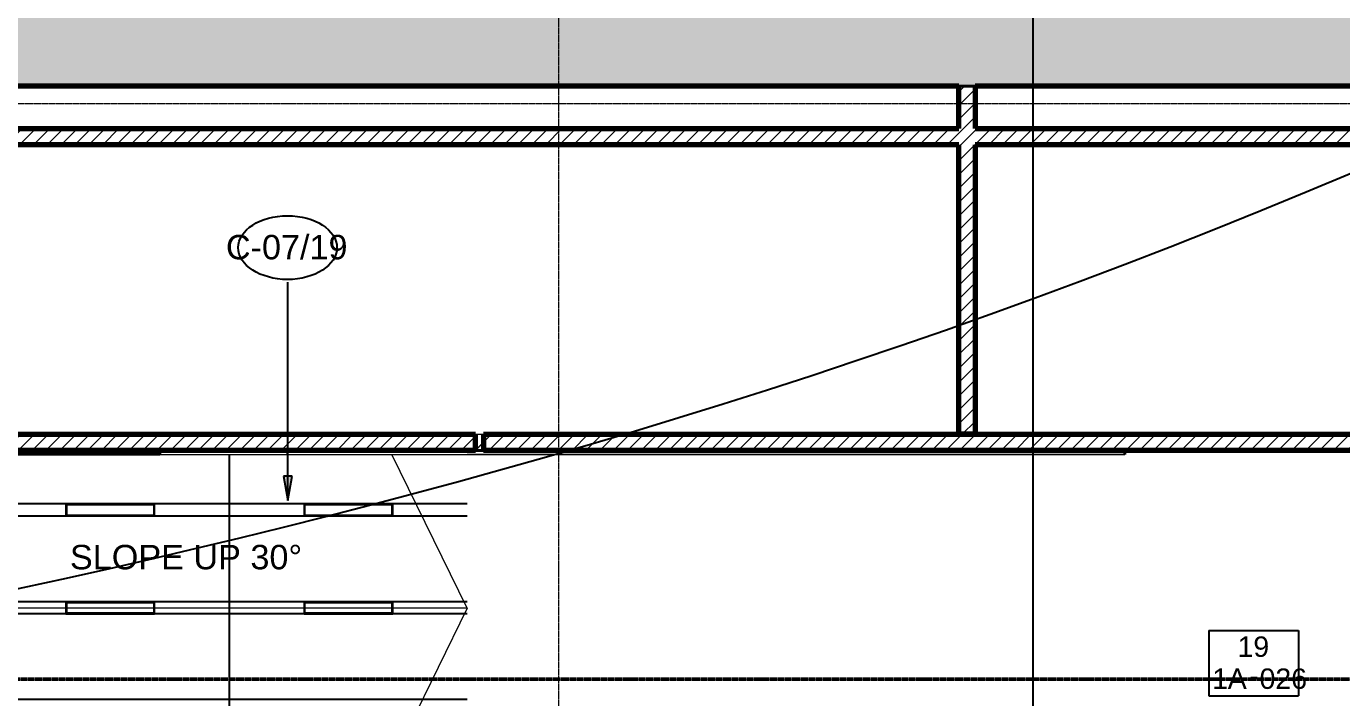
# Model space of a CAD drawing. Header units: millimetres. Extents: x -853228 to -744682, y -17776 to 32484.
# Drawn here: x -819612 to -803487, y 4914 to 13147 of the extents above; entities that cross this region are included whole.
import ezdxf
from ezdxf.xclip import XClip

# ---------------------------------------------------------------- set-up
doc = ezdxf.new("R2010")
doc.units = ezdxf.units.MM
doc.header["$XCLIPFRAME"] = 0
doc.linetypes.add('DPA_Grid _ Level 100', pattern=[10, 5.5, -1.6, 1.3, -1.6])
for name, color, linetype, lineweight in [('A-ANNO-NOTE', 3, 'Continuous', 25), ('A-CLNG', 2, 'Continuous', 9), ('A-CLNG-PATT', 2, 'Continuous', 9), ('A-DETL-GENF', 2, 'Continuous', 9), ('A-DOOR-IDEN', 3, 'Continuous', 25), ('A-FLOR-E', 2, 'Continuous', 35), ('A-ROOM-IDEN', 3, 'Continuous', 25), ('A-WALL', 5, 'Continuous', 35), ('A-WALL-FNSH', 2, 'Continuous', 35), ('A-WALL-PATT', 1, 'Continuous', 9), ('E-LITE-EQPM', 2, 'Continuous', 9), ('G-ANNO-SECL', 3, 'Continuous', 9), ('G-ANNO-TEXT', 3, 'Continuous', 9), ('S-GRID', 251, 'Continuous', 9), ('WALL-E', 2, 'Continuous', 9)]:
    doc.layers.add(name, color=color, linetype=linetype, lineweight=lineweight)
doc.styles.add('Arial_1', font='arial.ttf', dxfattribs={"height": 250})
doc.styles.add('Arial_2', font='arial.ttf', dxfattribs={"height": 300})
doc.styles.add('Arial_3', font='arial.ttf', dxfattribs={"height": 2.5})
pattern_1 = [(45, (0, 0), (-84.852814, 84.852814), [])]

# ---------------------------------------------------------------- blocks, each defined once
blk = doc.blocks.new('L1_1_FLUORESCENT W DISFUSSER - 1195L x 595W x 85H - 36W-V79-4281-01 ENLARGED LOWER PLATFORM LEVEL - REFLECTED CEILING PLAN - SHEET 2')
at = {"layer": 'E-LITE-EQPM'}
for p, q in [((-819128, 5940), (-819128, 6090)), ((-819128, 6090), (-818039, 6090)), ((-818039, 6090), (-819128, 6090)), ((-819128, 6090), (-819128, 5940)), ((-819117, 5952), (-819117, 6077)), ((-819117, 6077), (-818050, 6077)), ((-818050, 6077), (-819117, 6077)), ((-819117, 6077), (-819117, 5952)), ((-819117, 6077), (-819117, 5952)), ((-818050, 6077), (-819117, 6077)), ((-818050, 6077), (-818050, 5952)), ((-818050, 5952), (-818050, 6077)), ((-818050, 5952), (-818050, 6077)), ((-818039, 6090), (-818039, 5940)), ((-818039, 5940), (-818039, 6090)), ((-818039, 5940), (-819128, 5940)), ((-819128, 5940), (-818039, 5940)), ((-818050, 5952), (-819117, 5952)), ((-819117, 5952), (-818050, 5952)), ((-819117, 5952), (-818050, 5952))]:
    blk.add_line(p, q, dxfattribs=at)
blk = doc.blocks.new('Arrow-Stair_Ramp-Direction _EWP-Down_ - Arrow Stair Line-18595771-4281-01 ENLARGED LOWER PLATFORM LEVEL - REFLECTED CEILING PLAN - SHEET 2')
at = {"layer": 'A-DETL-GENF', "lineweight": 9}
for q in [(4608, 2632), (-305, 750), (4608, -1132)]:
    blk.add_line((5530, 750), q, dxfattribs=at)
blk.add_circle((-305, 750), 30, dxfattribs=at)
blk = doc.blocks.new('DPA_Door Tag - Standard-4918896-4281-01 ENLARGED LOWER PLATFORM LEVEL - REFLECTED CEILING PLAN - SHEET 2')
at = {"layer": 'A-DOOR-IDEN'}
for p, q in [((-5.5, 4), (-5.5, -4)), ((-5.5, 4), (5.5, 4)), ((5.5, 4), (5.5, -4)), ((-5.5, -4), (5.5, -4))]:
    blk.add_line(p, q, dxfattribs=at)
at = {"layer": 'A-DOOR-IDEN', "lineweight": 9, "insert": (-0.53, -0.28), "char_height": 2.5, "width": 1.443, "attachment_point": 1, "style": 'Arial_3'}
blk.add_mtext('-', dxfattribs=at)
blk = doc.blocks.new('Ceiling Tags - Ceiling Tags-9510765-4281-01 ENLARGED LOWER PLATFORM LEVEL - REFLECTED CEILING PLAN - SHEET 2')
at = {"layer": 'A-ANNO-NOTE'}
blk.add_ellipse((0, 0), major_axis=(6.05, 0), ratio=0.646436, dxfattribs=at)
blk = doc.blocks.new('*U393')
at = {"layer": 'S-GRID', "linetype": 'DPA_Grid _ Level 100'}
for p, q in [((-11400, -21354.7), (-11400, 16961.2)), ((22800, 8615), (-50209.7, 8615))]:
    blk.add_line(p, q, dxfattribs=at)
blk = doc.blocks.new('*U516')
at = {"layer": 'A-CLNG'}
for p, q in [((-12525, 4365), (-18360, 4365)), ((-18360, 4365), (-12525, 4365))]:
    blk.add_line(p, q, dxfattribs=at)
blk = doc.blocks.new('L1_1_FLUORESCENT W DISFUSSER - 1195L x 595W x 85H - 36W-V108-4180-01 LOWER PLATFORM LEVEL - REFLECTED CEILING PLAN')
at = {"layer": 'E-LITE-EQPM'}
for p, q in [((-735437, 4554), (-735437, 4704)), ((-735437, 4704), (-734349, 4704)), ((-734349, 4704), (-735437, 4704)), ((-735437, 4704), (-735437, 4554)), ((-735426, 4567), (-735426, 4691)), ((-735426, 4691), (-734360, 4691)), ((-734360, 4691), (-735426, 4691)), ((-735426, 4691), (-735426, 4567)), ((-735426, 4691), (-735426, 4567)), ((-734360, 4691), (-735426, 4691)), ((-734360, 4691), (-734360, 4567)), ((-734360, 4567), (-734360, 4691)), ((-734360, 4567), (-734360, 4691)), ((-734349, 4704), (-734349, 4554)), ((-734349, 4554), (-734349, 4704)), ((-734349, 4554), (-735437, 4554)), ((-735437, 4554), (-734349, 4554)), ((-734360, 4567), (-735426, 4567)), ((-735426, 4567), (-734360, 4567)), ((-735426, 4567), (-734360, 4567))]:
    blk.add_line(p, q, dxfattribs=at)
blk = doc.blocks.new('C-1-PP19-AR-4180-01-B_20250908-040939_EXDOWNLIGHT')
at = {"layer": 'E-LITE-EQPM'}
for p in [(660992, -993), (663912, -993), (660992, -2193), (663912, -2193)]:
    blk.add_blockref('L1_1_FLUORESCENT W DISFUSSER - 1195L x 595W x 85H - 36W-V108-4180-01 LOWER PLATFORM LEVEL - REFLECTED CEILING PLAN', p, dxfattribs=at)

msp = doc.modelspace()

# ---------------------------------------------------------------- hatches: boundary and pattern name
at = {"layer": 'A-ANNO-NOTE'}
msp.add_hatch(color=256, dxfattribs=at).paths.add_polyline_path([(-816405, 7331), (-816352, 7631), (-816457, 7631)])
at = {"layer": 'A-CLNG-PATT', "lineweight": 25}
h = msp.add_hatch(dxfattribs=at)
h.set_pattern_fill('FP_4', color=256, style=0, pattern_type=2)
h.set_pattern_definition([(270, (-1478075.6, 661215), (-3117.691, -2e-13), [1200, 0]), (270, (-1474958, 661215), (-3117.691, -2e-13), [1200, 0]), (180, (-1474957.9, 660089.9), (1e-13, 1200), [3117.691, 0]), (180, (-1474957.9, 661139.9), (1e-13, 1200), [3117.691, 0])])
h.paths.add_polyline_path([(-820043, 4129), (-814207, 4129), (-814208, 7894), (-820043, 7894), (-820043, 6410)])
at = {"layer": 'A-WALL-PATT', "lineweight": 9}
h = msp.add_hatch(dxfattribs=at)
h.set_pattern_fill('FP_1', color=256, style=0, pattern_type=2)
h.set_pattern_definition([(50, (0, 0), (728.7365, -63.75582), [76.2, -838.2]), (355, (0, 0), (-140.9716, 764.2276), [60.96, -670.56]), (100.451, (60.7, -5.3), (587.77, 700.46675), [64.76, -712.36]), (46.184, (0, 203.2), (1084.3162, -168.171), [114.3, -1257.3]), (96.636, (90.4, 189.2), (949.6099, 989.7098), [97.14, -1068.54]), (351.184, (0, 203.2), (949.6206, 989.7012), [91.44, -1005.84]), (21, (101.6, 152.4), (606.45787, -409.06057), [76.2, -838.2]), (326, (101.6, 152.4), (247.20834, 736.7529), [60.96, -670.56]), (71.451, (152.14, 118.3), (853.66825, 327.6855), [64.76, -712.36]), (37.5, (0, 0), (12.35469, 338.22012), [33.528, -628.904, 33.528, -647.192, -673.1]), (37.5, (0, 0), (12.35469, 338.22012), [-1343.152, 33.528, -639.572]), (7.5, (0, 0), (267.27887, 400.72213), [33.528, -354.584, 33.528, -613.664, -256.54]), (7.5, (0, 0), (267.27887, 400.72213), [-1035.304, 33.528, -223.012]), (327.5, (-226.57, 0), (542.36333, -22.915345), [33.528, -220.472, 33.528, -758.952, -1051.56]), (327.5, (-226.57, 0), (542.36333, -22.915345), [-1046.48, 33.528, -1018.032]), (317.5, (-328.17, 0), (592.51696, 101.7071), [33.528, -296.672, 33.528, -492.76, -746.76]), (317.5, (-328.17, 0), (592.51696, 101.7071), [-856.488, 33.528, -713.232])])
h.paths.add_polyline_path([(-778775, 12414), (-778775, 13914), (-848907, 13914), (-848907, 12414), (-785882, 12414)])
h = msp.add_hatch(dxfattribs=at)
h.set_pattern_fill('FP_2', color=256, style=0, pattern_type=2)
h.set_pattern_definition(pattern_1)
h.paths.add_polyline_path([(-807982, 11894), (-807982, 12414), (-808182, 12414), (-808182, 11894)])
h = msp.add_hatch(dxfattribs=at)
h.set_pattern_fill('FP_2', color=256, style=0, pattern_type=2)
h.set_pattern_definition(pattern_1)
h.paths.add_polyline_path([(-785882, 11694), (-785882, 11894), (-826682, 11894), (-826682, 11694), (-786082, 11694)])
h = msp.add_hatch(dxfattribs=at)
h.set_pattern_fill('FP_2', color=256, style=0, pattern_type=2)
h.set_pattern_definition(pattern_1)
h.paths.add_polyline_path([(-807982, 8144), (-807982, 11694), (-808182, 11694), (-808182, 8144)])
h = msp.add_hatch(dxfattribs=at)
h.set_pattern_fill('FP_2', color=256, style=0, pattern_type=2)
h.set_pattern_definition(pattern_1)
h.paths.add_polyline_path([(-814007, 7944), (-814007, 8144), (-842657, 8144), (-842657, 7944), (-826541, 7944), (-826539, 7949), (-826528, 7944), (-814074, 7944)])
h = msp.add_hatch(dxfattribs=at)
h.set_pattern_fill('FP_2', color=256, style=0, pattern_type=2)
h.set_pattern_definition(pattern_1)
h.paths.add_polyline_path([(-801517, 7944), (-801517, 8144), (-814107, 8144), (-814107, 7944), (-805249, 7944)])
h = msp.add_hatch(dxfattribs=at)
h.set_pattern_fill('FP_3', color=256, style=0, pattern_type=2)
h.set_pattern_definition([(45, (0, 0), (-212.13203, 212.13203), []), (135, (0, 0), (-212.13203, -212.13203), [])])
h.paths.add_polyline_path([(-818486, 7894), (-817973, 7894), (-817973, 7944), (-826528, 7944), (-826492, 7928), (-826489, 7931), (-826482, 7934), (-826475, 7931), (-826472, 7924), (-826472, 7919), (-826415, 7894), (-820692, 7894)])
h.paths.add_polyline_path([(-826582, 7894), (-826526, 7894), (-826557, 7908), (-826541, 7944), (-834961, 7944), (-834961, 7894), (-826621, 7894)])

# ---------------------------------------------------------------- linework, layer by layer
msp.add_spline([(-835882, 3579), (-801682, 12088), (-758836, 27097), (-744682, 3579)], degree=3)
at = {"layer": 'A-ANNO-NOTE'}
for p, q in [((-816405, 7331), (-816405, 10011)), ((-816352, 7631), (-816457, 7631)), ((-816457, 7631), (-816405, 7331)), ((-816405, 7331), (-816352, 7631))]:
    msp.add_line(p, q, dxfattribs=at)
at = {"layer": 'A-FLOR-E'}
for p, q in [((-848907, 12414), (-778775, 12414)), ((-778775, 12414), (-848907, 12414)), ((-848907, 12414), (-778775, 12414)), ((-778775, 12414), (-848907, 12414)), ((-806147, 7944), (-817520, 7944)), ((-817520, 7944), (-806147, 7944)), ((-806147, 7894), (-806147, 7944)), ((-806147, 7944), (-806147, 7894))]:
    msp.add_line(p, q, dxfattribs=at)
at = {"layer": 'A-ROOM-IDEN'}
msp.add_line((-807267, 1891), (-807268, 16716), dxfattribs=at)
at = {"layer": 'A-WALL', "color": 7, "lineweight": 70}
for p, q in [((-808182, 12414), (-848907, 12414)), ((-808182, 11894), (-808182, 12414)), ((-786082, 12414), (-807982, 12414)), ((-807982, 12414), (-807982, 11894)), ((-826682, 11894), (-808182, 11894)), ((-807982, 11894), (-786082, 11894)), ((-808182, 11694), (-826682, 11694)), ((-808182, 8144), (-808182, 11694)), ((-807982, 11694), (-807982, 8144)), ((-786082, 11694), (-807982, 11694)), ((-825382, 8144), (-814107, 8144)), ((-814107, 7944), (-814107, 8144)), ((-814007, 8144), (-814007, 7944)), ((-814007, 8144), (-801517, 8144)), ((-807982, 8144), (-808182, 8144)), ((-817973, 7944), (-825382, 7944)), ((-825382, 7944), (-817973, 7944)), ((-814107, 7944), (-817973, 7944)), ((-801517, 7944), (-814007, 7944))]:
    msp.add_line(p, q, dxfattribs=at)
at = {"layer": 'A-WALL', "lineweight": 9}
for p, q in [((-808182, 12414), (-807982, 12414)), ((-814107, 8144), (-814007, 8144)), ((-814007, 7944), (-814107, 7944))]:
    msp.add_line(p, q, dxfattribs=at)
at = {"layer": 'A-WALL-FNSH', "color": 250}
for p, q in [((-817973, 7944), (-817973, 7894)), ((-817973, 7894), (-825382, 7894))]:
    msp.add_line(p, q, dxfattribs=at)
at = {"layer": 'G-ANNO-SECL', "linetype": 'DPA_Grid _ Level 100', "lineweight": 50}
msp.add_line((-851365, 5140), (-776604, 5140), dxfattribs=at)
at = {"layer": 'WALL-E'}
for p, q in [((-827782, 12414), (-815532, 12414)), ((-814107, 8144), (-814007, 8144)), ((-816414, 7944), (-820096, 7944)), ((-820096, 7944), (-817584, 7944)), ((-816414, 7944), (-817973, 7944)), ((-814519, 7944), (-817520, 7944)), ((-817520, 7944), (-817334, 7944)), ((-817520, 7944), (-814257, 7944)), ((-817520, 7944), (-814457, 7944)), ((-814457, 7944), (-817520, 7944)), ((-817334, 7944), (-816727, 7944)), ((-816727, 7944), (-816927, 7944)), ((-816927, 7944), (-816727, 7944)), ((-816727, 7944), (-815912, 7944)), ((-816414, 7894), (-816414, 7944)), ((-806147, 7944), (-816414, 7944)), ((-816414, 7944), (-816414, 7894)), ((-815912, 7944), (-815834, 7944)), ((-815834, 7944), (-814357, 7944)), ((-811439, 7944), (-814519, 7944)), ((-814457, 7944), (-806147, 7944)), ((-814357, 7944), (-814457, 7944)), ((-814257, 7944), (-806147, 7944)), ((-814007, 7944), (-814107, 7944)), ((-806147, 7944), (-812385, 7944)), ((-812385, 7944), (-811439, 7944)), ((-819697, 7894), (-816414, 7894)), ((-817973, 7894), (-816414, 7894)), ((-816414, 7894), (-806147, 7894)), ((-806379, 7894), (-814207, 7894)), ((-806359, 7894), (-806379, 7894)), ((-806147, 7894), (-806359, 7894))]:
    msp.add_line(p, q, dxfattribs=at)

# ---------------------------------------------------------------- block references
for name in ['*U393', '*U516']:
    msp.add_blockref(name, (-801682, 3579))
ref = msp.add_blockref('C-1-PP19-AR-4180-01-B_20250908-040939_EXDOWNLIGHT', (-744682, 3579))
XClip(ref).set_block_clipping_path([(-104690.1238047113, -9620.0077451946), (-34092.6543255158, 14393.0014498748)])
at = {"layer": 'A-ANNO-NOTE', "xscale": 100, "yscale": 100, "zscale": 100}
msp.add_blockref('Ceiling Tags - Ceiling Tags-9510765-4281-01 ENLARGED LOWER PLATFORM LEVEL - REFLECTED CEILING PLAN - SHEET 2', (-816409, 10433), dxfattribs=at)
at = {"layer": 'A-DETL-GENF'}
msp.add_blockref('Arrow-Stair_Ramp-Direction _EWP-Down_ - Arrow Stair Line-18595771-4281-01 ENLARGED LOWER PLATFORM LEVEL - REFLECTED CEILING PLAN - SHEET 2', (-819738, 5262), dxfattribs=at)
at = {"layer": 'A-DOOR-IDEN', "lineweight": 9, "xscale": 99.99999999999993, "yscale": 99.99999999999993, "zscale": 99.99999999999993}
msp.add_blockref('DPA_Door Tag - Standard-4918896-4281-01 ENLARGED LOWER PLATFORM LEVEL - REFLECTED CEILING PLAN - SHEET 2', (-804567, 5338), dxfattribs=at)
at = {"layer": 'E-LITE-EQPM'}
for p in [(0, 1200), (2921, 1200), (0, 0), (2921, 0)]:
    msp.add_blockref('L1_1_FLUORESCENT W DISFUSSER - 1195L x 595W x 85H - 36W-V79-4281-01 ENLARGED LOWER PLATFORM LEVEL - REFLECTED CEILING PLAN - SHEET 2', p, dxfattribs=at)

# ---------------------------------------------------------------- texts
at = {"layer": 'A-ANNO-NOTE', "lineweight": 9, "insert": (-817165, 10589), "char_height": 300, "width": 1835.86, "attachment_point": 1, "style": 'Arial_2'}
msp.add_mtext('C-07/19', dxfattribs=at)
at = {"layer": 'A-DOOR-IDEN', "lineweight": 9, "char_height": 250, "attachment_point": 1, "style": 'Arial_1'}
for s, insert, width in [('19', (-804764, 5665), 464.98), ('1', (-805074, 5272), 232.49), ('A', (-804884, 5272), 280.59), ('026', (-804494, 5272), 697.47)]:
    msp.add_mtext(s, dxfattribs=dict(at, insert=insert, width=width))
at = {"layer": 'G-ANNO-TEXT', "color": 7, "insert": (-819077, 6788), "char_height": 300, "width": 3511.39, "attachment_point": 1, "style": 'Arial_2'}
msp.add_mtext('SLOPE UP 30°', dxfattribs=at)

doc.saveas('drawing.dxf')
